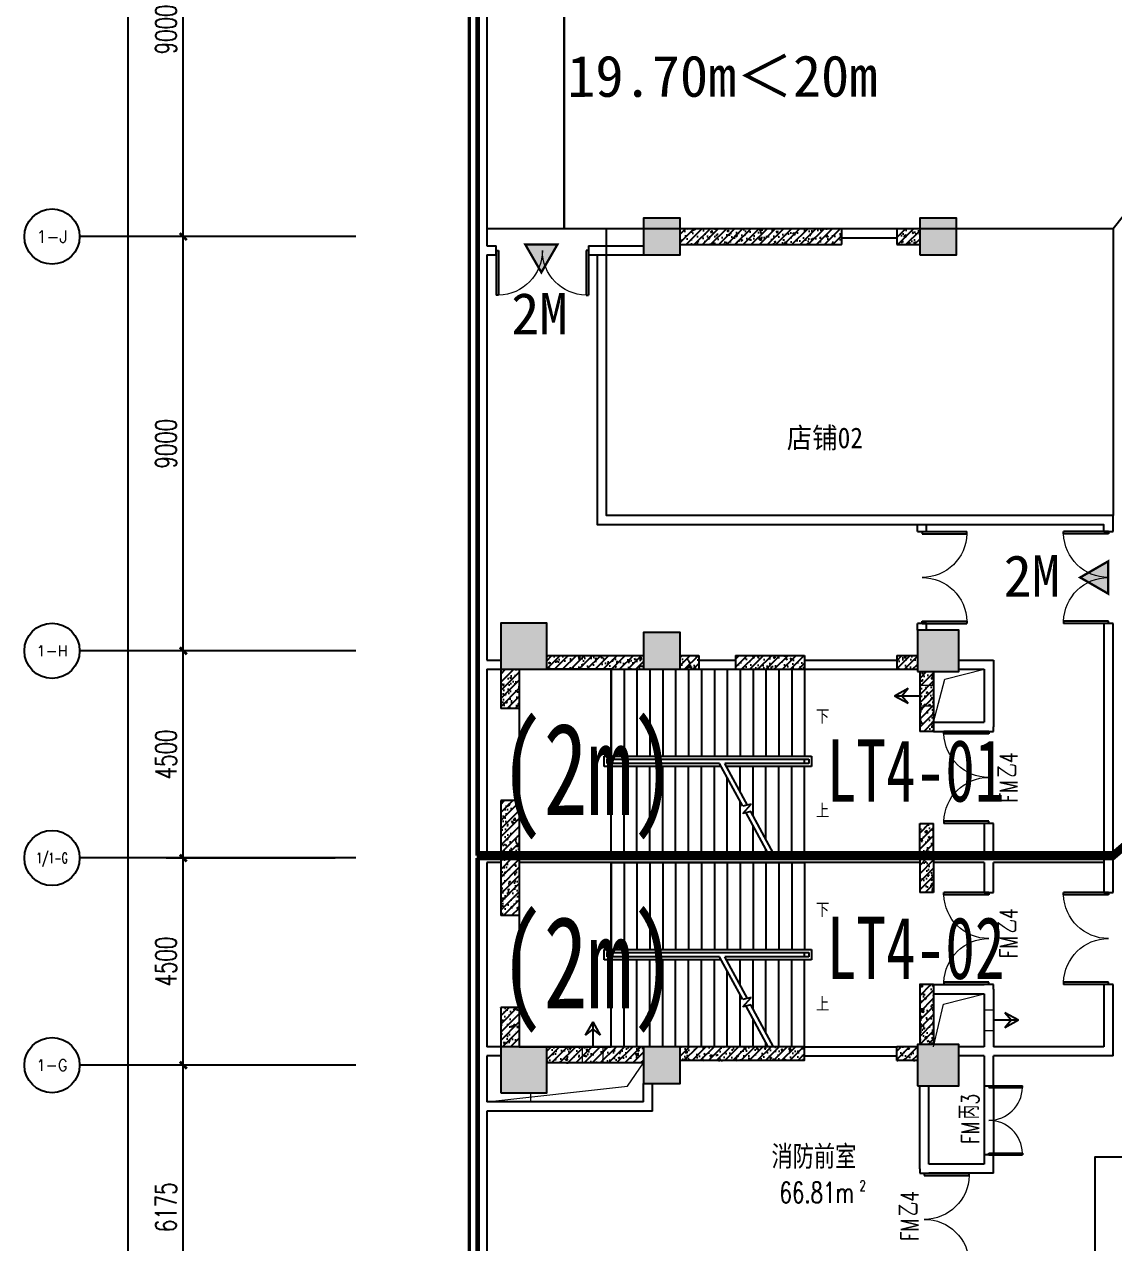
# Model space of a CAD drawing. Header units: millimetres. Extents: x 2508758 to 2608101, y 258149 to 386457.
# Drawn here: x 2508758 to 2532434, y 326983 to 353470 of the extents above; entities that cross this region are included whole.
import ezdxf
from ezdxf.enums import TextEntityAlignment as Align

# ---------------------------------------------------------------- set-up
doc = ezdxf.new("R2010")
doc.units = ezdxf.units.MM
doc.header["$MEASUREMENT"] = 0
doc.linetypes.add('_DASH', pattern=[0.6, 0.4, -0.2])
doc.linetypes.add('DASH', pattern=[0.35, 0.25, -0.1])
doc.layers.get('0').update_dxf_attribs({"linetype": 'CONTINUOUS'})
doc.layers.get('Defpoints').update_dxf_attribs({"linetype": 'CONTINUOUS'})
for name, color, linetype in [('0-商铺线', 2, 'CONTINUOUS'), ('AXIS', 3, 'CONTINUOUS'), ('COLUMN', 255, 'CONTINUOUS'), ('DIM_SYMB', 3, 'CONTINUOUS'), ('PUB_HATCH', 251, 'CONTINUOUS'), ('RAIL', 163, 'CONTINUOUS'), ('SPACE', 7, 'CONTINUOUS'), ('STAIR', 2, 'CONTINUOUS'), ('WALL', 255, 'CONTINUOUS'), ('WINDOW', 4, 'CONTINUOUS'), ('WZ', 7, 'CONTINUOUS'), ('排烟', 6, 'CONTINUOUS'), ('文字', 7, 'CONTINUOUS'), ('疏散指示', 1, 'CONTINUOUS'), ('索引', 1, 'CONTINUOUS'), ('门窗', 40, 'CONTINUOUS')]:
    doc.layers.add(name, color=color, linetype=linetype)
doc.layers.add('fire', color=1, linetype='CONTINUOUS', lineweight=5)
doc.layers.add('P-SANR-FIXT', color=6, linetype='CONTINUOUS', lineweight=15)
doc.styles.add('-宋体', font='', dxfattribs={"width": 0.8})
doc.styles.add('_TCH_AXIS', font='COMPLEX', dxfattribs={"bigfont": 'GBCBIG'})
doc.styles.add('_TCH_DIM', font='', dxfattribs={"width": 0.8})
doc.styles.add('_TCH_SPACE', font='SIMPLEX', dxfattribs={"height": 5, "bigfont": 'GBCBIG'})
doc.styles.add('DIM_FONT', font='SIMPLEX', dxfattribs={"width": 0.7, "bigfont": 'GBCBIG'})
doc.styles.add('TK-TITLE', font='simhei.ttf', dxfattribs={"height": 350})
doc.styles.add('黑体', font='simhei.ttf', dxfattribs={"width": 0.7})
doc.styles.get('-宋体').set_extended_font_data('SimSun')
doc.styles.get('_TCH_DIM').set_extended_font_data('SimSun')
doc.dimstyles.new('_TCH_ARCH&&150', dxfattribs={"dimscale": 1.5, "dimtxt": 300, "dimasz": 100, "dimexe": 250, "dimexo": 300, "dimgap": 100, "dimtad": 1, "dimdec": 0, "dimzin": 0, "dimdsep": 46, "dimtxsty": 'DIM_FONT', "dimblk": 'ARCHTICK', "dimcen": 0.09, "dimclrt": 7, "dimazin": 2, "dimtfac": 1, "dimtdec": 0, "dimtix": 1, "dimtmove": 2, "dimatfit": 3, "dimfxl": 1, "dimtolj": 1, "dimtzin": 0, "dimarcsym": 0})
pattern_1 = [(45, (1355319.74, -337230.97), (-88.388348, 88.388348), []), (50, (1355319.74, -337230.97), (358.63009, -31.37607), [37.5, -412.5]), (355, (1355319.74, -337230.97), (-69.37567, 376.09607), [30, -330]), (100.4514, (1355349.62, -337233.58), (289.25469, 344.71977), [31.870095, -350.57106]), (46.1842, (1355319.74, -337130.97), (533.62052, -82.7595), [56.25, -618.75]), (96.6356, (1355364.2, -337137.86), (467.33135, 487.05894), [47.80514, -525.8565]), (351.1842, (1355319.74, -337130.97), (467.33097, 487.0593), [45, -495]), (21, (1355369.74, -337155.97), (298.453526, -201.309445), [37.5, -412.5]), (326, (1355369.74, -337155.97), (121.65767, 362.57502), [30, -330]), (71.4514, (1355394.6, -337172.74), (420.11131, 161.26525), [31.870095, -350.57106]), (37.5, (1355319.74, -337230.97), (6.079928, 166.446927), [0, -326, 0, -335, 0, -331.25]), (7.5, (1355319.74, -337230.97), (131.534769, 197.205856), [0, -191, 0, -318.5, 0, -126.25]), (327.5, (1355208.24, -337230.97), (266.911218, -11.277436), [0, -125, 0, -390, 0, -517.5]), (317.5, (1355158.24, -337230.97), (291.593085, 50.05249), [0, -162.5, 0, -259, 0, -367.5])]

# ---------------------------------------------------------------- blocks, each defined once
blk = doc.blocks.new('_ArchTick')
at = {"color": 0, "linetype": 'ByBlock', "const_width": 0.4}
blk.add_lwpolyline([(-0.5, -0.5), (0.5, 0.5)], dxfattribs=at)
blk = doc.blocks.new('*D38')
at = {"layer": 'AXIS', "color": 0, "lineweight": -2, "transparency": 16777216}
for p, q in [((2515508, 330860), (2511833, 330860)), ((2512208, 324685), (2512208, 330860)), ((2515508, 324685), (2511833, 324685))]:
    blk.add_line(p, q, dxfattribs=at)
at = {"layer": 'Defpoints', "color": 0, "transparency": 16777216}
for p in [(2512208, 330860), (2515958, 330860), (2515958, 324685)]:
    blk.add_point(p, dxfattribs=at)
at = {"layer": 'AXIS', "color": 0, "lineweight": -2, "transparency": 16777216, "xscale": 150, "yscale": 150, "zscale": 150}
for p, rotation in [((2512208, 330860), 90), ((2512208, 324685), 270)]:
    blk.add_blockref('_ArchTick', p, dxfattribs=dict(at, rotation=rotation))
at = {"layer": 'AXIS', "color": 7, "transparency": 16777216, "insert": (2511833, 327773), "char_height": 450, "attachment_point": 5, "rotation": 90, "style": 'DIM_FONT'}
blk.add_mtext('\\A1;6175', dxfattribs=at)
blk = doc.blocks.new('*D39')
at = {"layer": 'AXIS', "color": 0, "lineweight": -2, "transparency": 16777216}
for p, q in [((2515508, 335360), (2511833, 335360)), ((2512208, 330860), (2512208, 335360)), ((2515508, 330860), (2511833, 330860))]:
    blk.add_line(p, q, dxfattribs=at)
at = {"layer": 'Defpoints', "color": 0, "transparency": 16777216}
for p in [(2512208, 335360), (2515958, 335360), (2515958, 330860)]:
    blk.add_point(p, dxfattribs=at)
at = {"layer": 'AXIS', "color": 0, "lineweight": -2, "transparency": 16777216, "xscale": 150, "yscale": 150, "zscale": 150}
for p, rotation in [((2512208, 335360), 90), ((2512208, 330860), 270)]:
    blk.add_blockref('_ArchTick', p, dxfattribs=dict(at, rotation=rotation))
at = {"layer": 'AXIS', "color": 7, "transparency": 16777216, "insert": (2511833, 333110), "char_height": 450, "attachment_point": 5, "rotation": 90, "style": 'DIM_FONT'}
blk.add_mtext('\\A1;4500', dxfattribs=at)
blk = doc.blocks.new('*D40')
at = {"layer": 'AXIS', "color": 0, "lineweight": -2, "transparency": 16777216}
for p, q in [((2515508, 339860), (2511833, 339860)), ((2512208, 335360), (2512208, 339860)), ((2515508, 335360), (2511833, 335360))]:
    blk.add_line(p, q, dxfattribs=at)
at = {"layer": 'Defpoints', "color": 0, "transparency": 16777216}
for p in [(2512208, 339860), (2515958, 339860), (2515958, 335360)]:
    blk.add_point(p, dxfattribs=at)
at = {"layer": 'AXIS', "color": 0, "lineweight": -2, "transparency": 16777216, "xscale": 150, "yscale": 150, "zscale": 150}
for p, rotation in [((2512208, 339860), 90), ((2512208, 335360), 270)]:
    blk.add_blockref('_ArchTick', p, dxfattribs=dict(at, rotation=rotation))
at = {"layer": 'AXIS', "color": 7, "transparency": 16777216, "insert": (2511833, 337610), "char_height": 450, "attachment_point": 5, "rotation": 90, "style": 'DIM_FONT'}
blk.add_mtext('\\A1;4500', dxfattribs=at)
blk = doc.blocks.new('*D41')
at = {"layer": 'AXIS', "color": 0, "lineweight": -2, "transparency": 16777216}
for p, q in [((2515508, 348860), (2511833, 348860)), ((2512208, 339860), (2512208, 348860)), ((2515508, 339860), (2511833, 339860))]:
    blk.add_line(p, q, dxfattribs=at)
at = {"layer": 'Defpoints', "color": 0, "transparency": 16777216}
for p in [(2512208, 348860), (2515958, 348860), (2515958, 339860)]:
    blk.add_point(p, dxfattribs=at)
at = {"layer": 'AXIS', "color": 0, "lineweight": -2, "transparency": 16777216, "xscale": 150, "yscale": 150, "zscale": 150}
for p, rotation in [((2512208, 348860), 90), ((2512208, 339860), 270)]:
    blk.add_blockref('_ArchTick', p, dxfattribs=dict(at, rotation=rotation))
at = {"layer": 'AXIS', "color": 7, "transparency": 16777216, "insert": (2511833, 344360), "char_height": 450, "attachment_point": 5, "rotation": 90, "style": 'DIM_FONT'}
blk.add_mtext('\\A1;9000', dxfattribs=at)
blk = doc.blocks.new('*D42')
at = {"layer": 'AXIS', "color": 0, "lineweight": -2, "transparency": 16777216}
for p, q in [((2515508, 357860), (2511833, 357860)), ((2512208, 348860), (2512208, 357860)), ((2515508, 348860), (2511833, 348860))]:
    blk.add_line(p, q, dxfattribs=at)
at = {"layer": 'Defpoints', "color": 0, "transparency": 16777216}
for p in [(2512208, 357860), (2515958, 357860), (2515958, 348860)]:
    blk.add_point(p, dxfattribs=at)
at = {"layer": 'AXIS', "color": 0, "lineweight": -2, "transparency": 16777216, "xscale": 150, "yscale": 150, "zscale": 150}
for p, rotation in [((2512208, 357860), 90), ((2512208, 348860), 270)]:
    blk.add_blockref('_ArchTick', p, dxfattribs=dict(at, rotation=rotation))
at = {"layer": 'AXIS', "color": 7, "transparency": 16777216, "insert": (2511833, 353360), "char_height": 450, "attachment_point": 5, "rotation": 90, "style": 'DIM_FONT'}
blk.add_mtext('\\A1;9000', dxfattribs=at)
blk = doc.blocks.new('*D47')
at = {"layer": 'AXIS', "color": 0, "lineweight": -2, "transparency": 16777216}
for p, q in [((2515508, 370860), (2510633, 370860)), ((2511008, 273660), (2511008, 370860)), ((2515508, 273660), (2510633, 273660))]:
    blk.add_line(p, q, dxfattribs=at)
at = {"layer": 'Defpoints', "color": 0, "transparency": 16777216}
for p in [(2511008, 370860), (2515958, 370860), (2515958, 273660)]:
    blk.add_point(p, dxfattribs=at)
at = {"layer": 'AXIS', "color": 0, "lineweight": -2, "transparency": 16777216, "xscale": 150, "yscale": 150, "zscale": 150}
for p, rotation in [((2511008, 370860), 90), ((2511008, 273660), 270)]:
    blk.add_blockref('_ArchTick', p, dxfattribs=dict(at, rotation=rotation))
at = {"layer": 'AXIS', "color": 7, "transparency": 16777216, "insert": (2510633, 322260), "char_height": 450, "attachment_point": 5, "rotation": 90, "style": 'DIM_FONT'}
blk.add_mtext('\\A1;97200', dxfattribs=at)
blk = doc.blocks.new('_FZH')
blk.add_lwpolyline([(-0.5, -0.5), (0.5, -0.5), (0.5, 0.5), (-0.5, 0.5)], close=True)
at = {"layer": 'PUB_HATCH'}
blk.add_solid([(-0.5, -0.5), (0.5, -0.5), (-0.5, 0.5), (0.5, 0.5)], dxfattribs=at)
blk = doc.blocks.new('$DorLib2D$00000002')
for p, q in [((-0.5, 0), (-0.5, 0.4875)), ((-0.475, 0.4875), (-0.5, 0.4875)), ((-0.475, 0), (-0.475, 0.4875)), ((0.475, 0), (0.475, 0.4875)), ((0.475, 0.4875), (0.5, 0.4875)), ((0.5, 0), (0.5, 0.4875)), ((-0.5, 0), (-0.475, 0)), ((0.5, 0), (0.475, 0))]:
    blk.add_line(p, q)
at = {"lineweight": 13}
for centre, start, end in [((-0.4875, 0), 0, 88.53072), ((0.4875, 0), 91.46928, 180)]:
    blk.add_arc(centre, 0.4875, start, end, dxfattribs=at)

msp = doc.modelspace()

# ---------------------------------------------------------------- hatches: boundary and pattern name
at = {"layer": 'fire'}
h = msp.add_hatch(color=1, dxfattribs=at)
h.dxf.hatch_style = 1
h.paths.add_polyline_path([(2519984.8, 348083), (2519635.1, 348688.6), (2520334.4, 348688.6)])
h = msp.add_hatch(color=1, dxfattribs=at)
h.dxf.hatch_style = 1
h.paths.add_polyline_path([(2531685.7, 341454.4), (2532291.3, 341804.1), (2532291.3, 341104.8)])
at = {"layer": 'PUB_HATCH'}
h = msp.add_hatch(dxfattribs=at)
h.set_pattern_fill('钢筋混凝土', color=256, scale=50, style=0)
h.set_pattern_definition(pattern_1)
h.paths.add_polyline_path([(2523001.5, 349035.5), (2523001.5, 348685.5), (2526501.5, 348685.5), (2526501.5, 349035.5)])
h = msp.add_hatch(dxfattribs=at)
h.set_pattern_fill('钢筋混凝土', color=256, scale=50, style=0)
h.set_pattern_definition(pattern_1)
h.paths.add_polyline_path([(2528201.5, 348685.5), (2528201.5, 349035.5), (2527701.5, 349035.5), (2527701.5, 348685.5)])
h = msp.add_hatch(dxfattribs=at)
h.set_pattern_fill('钢筋混凝土', color=256, scale=50, style=0)
h.set_pattern_definition(pattern_1)
h.paths.add_polyline_path([(2522201.5, 339460.5), (2522201.5, 339760.5), (2520101.5, 339760.5), (2520101.5, 339460.5)])
h = msp.add_hatch(dxfattribs=at)
h.set_pattern_fill('钢筋混凝土', color=256, scale=50, style=0)
h.set_pattern_definition(pattern_1)
h.paths.add_polyline_path([(2523001.5, 339760.5), (2523001.5, 339460.5), (2523401.5, 339460.5), (2523401.5, 339760.5)])
h = msp.add_hatch(dxfattribs=at)
h.set_pattern_fill('钢筋混凝土', color=256, scale=50, style=0)
h.set_pattern_definition(pattern_1)
h.paths.add_polyline_path([(2524201.5, 339460.5), (2525701.5, 339460.5), (2525701.5, 339760.5), (2524201.5, 339760.5)])
h = msp.add_hatch(dxfattribs=at)
h.set_pattern_fill('钢筋混凝土', color=256, scale=50, style=0)
h.set_pattern_definition(pattern_1)
h.paths.add_polyline_path([(2528151.5, 339460.5), (2528151.5, 339760.5), (2527701.5, 339760.5), (2527701.5, 339460.5)])
h = msp.add_hatch(dxfattribs=at)
h.set_pattern_fill('钢筋混凝土', color=256, scale=50, style=0)
h.set_pattern_definition(pattern_1)
h.paths.add_polyline_path([(2519501.5, 339460.5), (2519101.5, 339460.5), (2519101.5, 338610.5), (2519501.5, 338610.5)])
h = msp.add_hatch(dxfattribs=at)
h.set_pattern_fill('钢筋混凝土', color=256, scale=50, style=0)
h.set_pattern_definition(pattern_1)
h.paths.add_polyline_path([(2528501.5, 339410.5), (2528201.5, 339410.5), (2528201.5, 338110.5), (2528501.5, 338110.5)])
h = msp.add_hatch(dxfattribs=at)
h.set_pattern_fill('钢筋混凝土', color=256, scale=50, style=0)
h.set_pattern_definition(pattern_1)
h.paths.add_polyline_path([(2519101.5, 336610.5), (2519101.5, 335360.5), (2519501.5, 335360.5), (2519501.5, 336610.5)])
h = msp.add_hatch(dxfattribs=at)
h.set_pattern_fill('钢筋混凝土', color=256, scale=50, style=0)
h.set_pattern_definition(pattern_1)
h.paths.add_polyline_path([(2528201.5, 335360.5), (2528501.5, 335360.5), (2528501.5, 336110.5), (2528201.5, 336110.5)])
h = msp.add_hatch(dxfattribs=at)
h.set_pattern_fill('钢筋混凝土', color=256, scale=50, style=0)
h.set_pattern_definition(pattern_1)
h.paths.add_polyline_path([(2519501.5, 335360.5), (2519101.5, 335360.5), (2519101.5, 334110.5), (2519501.5, 334110.5)])
h = msp.add_hatch(dxfattribs=at)
h.set_pattern_fill('钢筋混凝土', color=256, scale=50, style=0)
h.set_pattern_definition(pattern_1)
h.paths.add_polyline_path([(2528501.5, 335360.5), (2528201.5, 335360.5), (2528201.5, 334610.5), (2528501.5, 334610.5)])
h = msp.add_hatch(dxfattribs=at)
h.set_pattern_fill('钢筋混凝土', color=256, scale=50, style=0)
h.set_pattern_definition(pattern_1)
h.paths.add_polyline_path([(2528201.5, 331310.5), (2528501.5, 331310.5), (2528501.5, 332610.5), (2528201.5, 332610.5)])
h = msp.add_hatch(dxfattribs=at)
h.set_pattern_fill('钢筋混凝土', color=256, scale=50, style=0)
h.set_pattern_definition(pattern_1)
h.paths.add_polyline_path([(2519101.5, 331260.5), (2519501.5, 331260.5), (2519501.5, 332110.5), (2519101.5, 332110.5)])
h = msp.add_hatch(dxfattribs=at)
h.set_pattern_fill('钢筋混凝土', color=256, scale=50, style=0)
h.set_pattern_definition(pattern_1)
h.paths.add_polyline_path([(2520101.5, 331260.5), (2520101.5, 330910.5), (2522201.5, 330910.5), (2522201.5, 331260.5)])
h = msp.add_hatch(dxfattribs=at)
h.set_pattern_fill('钢筋混凝土', color=256, scale=50, style=0)
h.set_pattern_definition(pattern_1)
h.paths.add_polyline_path([(2523001.5, 331260.5), (2523001.5, 330960.5), (2525701.5, 330960.5), (2525701.5, 331260.5)])
h = msp.add_hatch(dxfattribs=at)
h.set_pattern_fill('钢筋混凝土', color=256, scale=50, style=0)
h.set_pattern_definition(pattern_1)
h.paths.add_polyline_path([(2528151.5, 330960.5), (2528151.5, 331260.5), (2527701.5, 331260.5), (2527701.5, 330960.5)])

# ---------------------------------------------------------------- linework, layer by layer
at = {"layer": '0-商铺线'}
for points in [[(2573601.5, 369560.5), (2547701.5, 369660.5), (2547701.5, 370660.5), (2545501.5, 370660.5), (2545501.5, 367260.5), (2537801.5, 367260.5), (2537801.5, 370660.5), (2518801.5, 370660.5), (2518801.5, 349035.5), (2532401.5, 349035.5), (2532401.5, 349035.5), (2536249.9, 353871.8, -0.2285227), (2536641.2, 354060.5), (2564612.5, 354060.5)], [(2542601.5, 326720.6, 0.2004326), (2542304.5, 327431.8), (2538520.6, 331171.7, 0.197393), (2537817.6, 331460.5), (2534601.5, 331460.5), (2534601.5, 328860.5), (2532001.5, 328860.5), (2532001.5, 320061), (2525701.5, 320061), (2525701.5, 317360.5), (2532801.5, 317360.5), (2532801.5, 302560.5), (2542601.5, 302560.5), (2542601.5, 326720.6)]]:
    msp.add_lwpolyline(points, format="xyb", dxfattribs=at)
msp.add_lwpolyline([(2521401.5, 349035.5), (2532401.5, 349035.5), (2532401.5, 342798.5), (2521401.5, 342798.5)], close=True, dxfattribs=at)
at = {"layer": 'AXIS'}
for p, q in [((2515957.5, 348860.5), (2509957.5, 348860.5)), ((2515957.5, 339860.5), (2509957.5, 339860.5)), ((2515957.5, 335360.5), (2509957.5, 335360.5)), ((2515957.5, 330860.5), (2509957.5, 330860.5))]:
    msp.add_line(p, q, dxfattribs=at)
for centre in [(2509357.5, 348860.5), (2509357.5, 339860.5), (2509357.5, 335360.5), (2509357.5, 330860.5)]:
    msp.add_circle(centre, 600, dxfattribs=at)
at = {"layer": 'DIM_SYMB'}
for points in [[(2525841.5, 338485.5, 0, 0, 0), (2520501.5, 338485.5, 0, 0, 0), (2520501.5, 336435.5, 0, 0, 0), (2524001.5, 336435.5, 80, 0, 0), (2524301.5, 336435.5, 0, 0, 0)], [(2525841.5, 336435.5, 0, 0, 0), (2524881.5, 336435.5, 80, 0, 0), (2524581.5, 336435.5, 0, 0, 0)], [(2525841.5, 334285.5, 0, 0, 0), (2520501.5, 334285.5, 0, 0, 0), (2520501.5, 332235.5, 0, 0, 0), (2524001.5, 332235.5, 80, 0, 0), (2524301.5, 332235.5, 0, 0, 0)], [(2525841.5, 332235.5, 0, 0, 0), (2524881.5, 332235.5, 80, 0, 0), (2524581.5, 332235.5, 0, 0, 0)]]:
    msp.add_lwpolyline(points, format="xyseb", dxfattribs=at)
at = {"layer": 'fire', "color": 1, "linetype": '_DASH', "ltscale": 1000, "const_width": 50}
msp.add_lwpolyline([(2520480.6, 368812.7), (2520480.6, 349035.5)], dxfattribs=at)
at = {"layer": 'fire', "color": 1, "const_width": 50}
for points in [[(2519984.8, 348083), (2519635.1, 348688.6), (2520334.4, 348688.6)], [(2531685.7, 341454.4), (2532291.3, 341804.1), (2532291.3, 341104.8)]]:
    msp.add_lwpolyline(points, close=True, dxfattribs=at)
at = {"layer": 'P-SANR-FIXT'}
for p, q in [((2528748.1, 339246.6), (2529601.5, 339460.5)), ((2528501.5, 338310.5), (2528748.1, 339246.6)), ((2528501.5, 331260.5), (2528716.1, 332187)), ((2528716.1, 332187), (2529601.5, 332410.5)), ((2521853.6, 330404.4), (2522201.5, 330910.5)), ((2518801.5, 330060.5), (2521853.6, 330404.4)), ((2519751.5, 330260.5), (2519751.5, 330060.5))]:
    msp.add_line(p, q, dxfattribs=at)
at = {"layer": 'RAIL'}
for points in [[(2538201.5, 367460.5), (2538201.5, 371060.5), (2518401.5, 371060.5), (2518401.5, 320060.5), (2520301.5, 320060.5), (2520301.5, 321310.5)], [(2538171.5, 367460.5), (2538171.5, 371030.5), (2518431.5, 371030.5), (2518431.5, 320090.5), (2520271.5, 320090.5), (2520271.5, 321310.5)]]:
    msp.add_lwpolyline(points, dxfattribs=at)
at = {"layer": 'STAIR'}
for p, q in [((2519501.5, 339460.5), (2519501.5, 335460.5)), ((2521501.5, 339460.5), (2520101.5, 339460.5)), ((2521501.5, 339460.5), (2525701.5, 339460.5)), ((2521501.5, 339460.5), (2521501.5, 337570.5)), ((2521501.5, 337570.5), (2521501.5, 339460.5)), ((2521781.5, 339460.5), (2521781.5, 337570.5)), ((2522061.5, 339460.5), (2522061.5, 337570.5)), ((2522341.5, 339460.5), (2522341.5, 337570.5)), ((2522621.5, 339460.5), (2522621.5, 337570.5)), ((2522901.5, 339460.5), (2522901.5, 337570.5)), ((2523181.5, 339460.5), (2523181.5, 337570.5)), ((2523461.5, 339460.5), (2523461.5, 337570.5)), ((2523741.5, 339460.5), (2523741.5, 337570.5)), ((2524021.5, 339460.5), (2524021.5, 337570.5)), ((2524301.5, 339460.5), (2524301.5, 337570.5)), ((2524581.5, 339460.5), (2524581.5, 337570.5)), ((2524861.5, 339460.5), (2524861.5, 337570.5)), ((2525141.5, 339460.5), (2525141.5, 337570.5)), ((2525421.5, 339460.5), (2525421.5, 337570.5)), ((2525701.5, 339460.5), (2525701.5, 337570.5)), ((2521351.5, 337350.5), (2521351.5, 337570.5)), ((2521351.5, 337570.5), (2525851.5, 337570.5)), ((2521411.5, 337410.5), (2521411.5, 337510.5)), ((2521411.5, 337510.5), (2525791.5, 337510.5)), ((2521501.5, 337510.5), (2525701.5, 337510.5)), ((2521501.5, 337410.5), (2521501.5, 337510.5)), ((2525701.5, 337410.5), (2525701.5, 337510.5)), ((2525791.5, 337510.5), (2525791.5, 337410.5)), ((2525851.5, 337570.5), (2525851.5, 337350.5)), ((2523889.4, 337350.5), (2521351.5, 337350.5)), ((2523856.9, 337410.5), (2521411.5, 337410.5)), ((2523856.9, 337410.5), (2521501.5, 337410.5)), ((2521501.5, 335460.5), (2521501.5, 337350.5)), ((2521501.5, 335460.5), (2521501.5, 337350.5)), ((2521781.5, 335460.5), (2521781.5, 337350.5)), ((2522061.5, 335460.5), (2522061.5, 337350.5)), ((2522341.5, 335460.5), (2522341.5, 337350.5)), ((2522621.5, 335460.5), (2522621.5, 337350.5)), ((2522901.5, 335460.5), (2522901.5, 337350.5)), ((2523181.5, 335460.5), (2523181.5, 337350.5)), ((2523461.5, 335460.5), (2523461.5, 337350.5)), ((2523741.5, 335460.5), (2523741.5, 337350.5)), ((2524357.9, 336484.9), (2523856.9, 337410.5)), ((2525701.5, 337410.5), (2523970.6, 337410.5)), ((2524458.6, 336509), (2523970.6, 337410.5)), ((2525791.5, 337410.5), (2523970.6, 337410.5)), ((2525851.5, 337350.5), (2524003.1, 337350.5)), ((2524021.5, 337316.5), (2524021.5, 337350.5)), ((2524301.5, 336799.2), (2524301.5, 337350.5)), ((2524581.5, 336281.9), (2524581.5, 337350.5)), ((2524861.5, 335764.6), (2524861.5, 337350.5)), ((2525141.5, 335460.5), (2525141.5, 337350.5)), ((2525421.5, 335460.5), (2525421.5, 337350.5)), ((2525701.5, 335460.5), (2525701.5, 337350.5)), ((2524021.5, 335460.5), (2524021.5, 337106.4)), ((2524301.5, 335460.5), (2524301.5, 336589.1)), ((2524539.5, 336528.3), (2524357.9, 336484.9)), ((2524361, 336327.1), (2524539.5, 336528.3)), ((2524534.6, 336368.5), (2524361, 336327.1)), ((2524912.4, 335460.5), (2524433.9, 336344.5)), ((2525026.1, 335460.5), (2524534.6, 336368.5)), ((2524581.5, 335460.5), (2524581.5, 336071.8)), ((2519501.5, 335460.5), (2521501.5, 335460.5)), ((2524912.4, 335460.5), (2521501.5, 335460.5)), ((2524861.5, 335460.5), (2524861.5, 335554.5)), ((2525701.5, 335460.5), (2525026.1, 335460.5)), ((2521501.5, 335260.5), (2519501.5, 335260.5)), ((2519501.5, 335260.5), (2519501.5, 331260.5)), ((2521501.5, 335260.5), (2525701.5, 335260.5)), ((2521501.5, 335260.5), (2521501.5, 333370.5)), ((2521501.5, 333370.5), (2521501.5, 335260.5)), ((2521781.5, 335260.5), (2521781.5, 333370.5)), ((2522061.5, 335260.5), (2522061.5, 333370.5)), ((2522341.5, 335260.5), (2522341.5, 333370.5)), ((2522621.5, 335260.5), (2522621.5, 333370.5)), ((2522901.5, 335260.5), (2522901.5, 333370.5)), ((2523181.5, 335260.5), (2523181.5, 333370.5)), ((2523461.5, 335260.5), (2523461.5, 333370.5)), ((2523741.5, 335260.5), (2523741.5, 333370.5)), ((2524021.5, 335260.5), (2524021.5, 333370.5)), ((2524301.5, 335260.5), (2524301.5, 333370.5)), ((2524581.5, 335260.5), (2524581.5, 333370.5)), ((2524861.5, 335260.5), (2524861.5, 333370.5)), ((2525141.5, 335260.5), (2525141.5, 333370.5)), ((2525421.5, 335260.5), (2525421.5, 333370.5)), ((2525701.5, 335260.5), (2525701.5, 333370.5)), ((2521351.5, 333150.5), (2521351.5, 333370.5)), ((2521351.5, 333370.5), (2525851.5, 333370.5)), ((2521411.5, 333210.5), (2521411.5, 333310.5)), ((2521411.5, 333310.5), (2525791.5, 333310.5)), ((2523856.9, 333210.5), (2521411.5, 333210.5)), ((2521501.5, 333310.5), (2525701.5, 333310.5)), ((2521501.5, 333210.5), (2521501.5, 333310.5)), ((2523856.9, 333210.5), (2521501.5, 333210.5)), ((2524357.9, 332284.9), (2523856.9, 333210.5)), ((2525701.5, 333210.5), (2523970.6, 333210.5)), ((2524458.6, 332309), (2523970.6, 333210.5)), ((2525791.5, 333210.5), (2523970.6, 333210.5)), ((2525701.5, 333210.5), (2525701.5, 333310.5)), ((2525791.5, 333310.5), (2525791.5, 333210.5)), ((2525851.5, 333370.5), (2525851.5, 333150.5)), ((2523889.4, 333150.5), (2521351.5, 333150.5)), ((2521501.5, 331260.5), (2521501.5, 333150.5)), ((2521501.5, 331260.5), (2521501.5, 333150.5)), ((2521781.5, 331260.5), (2521781.5, 333150.5)), ((2522061.5, 331260.5), (2522061.5, 333150.5)), ((2522341.5, 331260.5), (2522341.5, 333150.5)), ((2522621.5, 331260.5), (2522621.5, 333150.5)), ((2522901.5, 331260.5), (2522901.5, 333150.5)), ((2523181.5, 331260.5), (2523181.5, 333150.5)), ((2523461.5, 331260.5), (2523461.5, 333150.5)), ((2523741.5, 331260.5), (2523741.5, 333150.5)), ((2525851.5, 333150.5), (2524003.1, 333150.5)), ((2524021.5, 333116.5), (2524021.5, 333150.5)), ((2524301.5, 332599.2), (2524301.5, 333150.5)), ((2524581.5, 332081.9), (2524581.5, 333150.5)), ((2524861.5, 331564.6), (2524861.5, 333150.5)), ((2525141.5, 331260.5), (2525141.5, 333150.5)), ((2525421.5, 331260.5), (2525421.5, 333150.5)), ((2525701.5, 331260.5), (2525701.5, 333150.5)), ((2524021.5, 331260.5), (2524021.5, 332906.4)), ((2524301.5, 331260.5), (2524301.5, 332389.1)), ((2524539.5, 332328.3), (2524357.9, 332284.9)), ((2524361, 332127.1), (2524539.5, 332328.3)), ((2524534.6, 332168.5), (2524361, 332127.1)), ((2525026.1, 331260.5), (2524534.6, 332168.5)), ((2524912.4, 331260.5), (2524433.9, 332144.5)), ((2524581.5, 331260.5), (2524581.5, 331871.8)), ((2524861.5, 331260.5), (2524861.5, 331354.5)), ((2519501.5, 331260.5), (2521501.5, 331260.5)), ((2524912.4, 331260.5), (2521501.5, 331260.5)), ((2525701.5, 331260.5), (2525026.1, 331260.5))]:
    msp.add_line(p, q, dxfattribs=at)
at = {"layer": 'WALL'}
for p, q in [((2518601.5, 370860.5), (2518601.5, 348860.5)), ((2518801.5, 370660.5), (2518801.5, 348660.5)), ((2518601.5, 348860.5), (2518601.5, 339560.5)), ((2523001.5, 349035.5), (2526501.5, 349035.5)), ((2526501.5, 349035.5), (2526501.5, 348685.5)), ((2526501.5, 349035.5), (2527701.5, 349035.5)), ((2526501.5, 349035.5), (2526501.5, 348835.5)), ((2526501.5, 348835.5), (2527701.5, 348835.5)), ((2527701.5, 349035.5), (2528201.5, 349035.5)), ((2527701.5, 349035.5), (2527701.5, 348685.5)), ((2527701.5, 349035.5), (2527701.5, 348835.5)), ((2518801.5, 348660.5), (2519006.8, 348660.5)), ((2519006.8, 348460.5), (2519006.8, 348660.5)), ((2521006.8, 348660.5), (2522201.5, 348660.5)), ((2521006.8, 348660.5), (2521006.8, 348460.5)), ((2523001.5, 348685.5), (2526501.5, 348685.5)), ((2527701.5, 348685.5), (2528201.5, 348685.5)), ((2518801.5, 348460.5), (2518801.5, 339660.5)), ((2518801.5, 348460.5), (2519006.8, 348460.5)), ((2521006.8, 348460.5), (2522201.5, 348460.5)), ((2528151.5, 342454.5), (2528151.5, 342598.5)), ((2528351.5, 342454.5), (2528351.5, 342598.5)), ((2528151.5, 342454.5), (2528351.5, 342454.5)), ((2532201.5, 342454.5), (2532401.5, 342454.5)), ((2528351.5, 340454.5), (2528151.5, 340454.5)), ((2528151.5, 340310.5), (2528151.5, 340454.5)), ((2528351.5, 340310.5), (2528351.5, 340454.5)), ((2532401.5, 340454.5), (2532201.5, 340454.5)), ((2532201.5, 340454.5), (2532201.5, 334610.5)), ((2532401.5, 334610.5), (2532401.5, 340454.5)), ((2518801.5, 339660.5), (2519101.5, 339660.5)), ((2520101.5, 339760.5), (2522201.5, 339760.5)), ((2523001.5, 339760.5), (2523401.5, 339760.5)), ((2523401.5, 339760.5), (2523401.5, 339460.5)), ((2523401.5, 339660.5), (2524201.5, 339660.5)), ((2524201.5, 339760.5), (2525701.5, 339760.5)), ((2524201.5, 339760.5), (2524201.5, 339460.5)), ((2525701.5, 339760.5), (2525701.5, 339460.5)), ((2525701.5, 339660.5), (2527701.5, 339660.5)), ((2527701.5, 339760.5), (2528151.5, 339760.5)), ((2527701.5, 339760.5), (2527701.5, 339460.5)), ((2529051.5, 339660.5), (2529701.5, 339660.5)), ((2529701.5, 339660.5), (2529801.5, 339660.5)), ((2529801.5, 339660.5), (2529801.5, 338210.5)), ((2518601.5, 339560.5), (2518601.5, 335360.5)), ((2518801.5, 339460.5), (2519101.5, 339460.5)), ((2518801.5, 339460.5), (2518801.5, 335460.5)), ((2519101.5, 339460.5), (2519101.5, 338610.5)), ((2519501.5, 339460.5), (2519501.5, 338610.5)), ((2520101.5, 339460.5), (2522201.5, 339460.5)), ((2523001.5, 339460.5), (2523401.5, 339460.5)), ((2523401.5, 339460.5), (2524201.5, 339460.5)), ((2524201.5, 339460.5), (2525701.5, 339460.5)), ((2525701.5, 339460.5), (2527701.5, 339460.5)), ((2527701.5, 339460.5), (2528151.5, 339460.5)), ((2528201.5, 339410.5), (2528201.5, 338110.5)), ((2528501.5, 339410.5), (2528501.5, 338110.5)), ((2529051.5, 339460.5), (2529601.5, 339460.5)), ((2529601.5, 339460.5), (2529601.5, 338310.5)), ((2519501.5, 338610.5), (2519101.5, 338610.5)), ((2528501.5, 338310.5), (2529601.5, 338310.5)), ((2528501.5, 338110.5), (2528201.5, 338110.5)), ((2528501.5, 338110.5), (2529601.5, 338110.5)), ((2529601.5, 338110.5), (2529801.5, 338110.5)), ((2529801.5, 338110.5), (2529801.5, 338210.5)), ((2519101.5, 336610.5), (2519101.5, 335360.5)), ((2519501.5, 336610.5), (2519101.5, 336610.5)), ((2519501.5, 336610.5), (2519501.5, 335360.5)), ((2528201.5, 335360.5), (2528201.5, 336110.5)), ((2528201.5, 336110.5), (2528501.5, 336110.5)), ((2528501.5, 335360.5), (2528501.5, 336110.5)), ((2529801.5, 336110.5), (2529601.5, 336110.5)), ((2529601.5, 336110.5), (2529601.5, 335460.5)), ((2529801.5, 335460.5), (2529801.5, 336110.5)), ((2518601.5, 335360.5), (2518601.5, 331160.5)), ((2519101.5, 335460.5), (2518801.5, 335460.5)), ((2519101.5, 335360.5), (2519101.5, 334110.5)), ((2528201.5, 335460.5), (2519501.5, 335460.5)), ((2519501.5, 335360.5), (2519501.5, 334110.5)), ((2528201.5, 335360.5), (2528201.5, 334610.5)), ((2529601.5, 335460.5), (2528501.5, 335460.5)), ((2528501.5, 335360.5), (2528501.5, 334610.5)), ((2532201.5, 335460.5), (2529801.5, 335460.5)), ((2518801.5, 335260.5), (2518801.5, 331260.5)), ((2519101.5, 335260.5), (2518801.5, 335260.5)), ((2528201.5, 335260.5), (2519501.5, 335260.5)), ((2529601.5, 335260.5), (2528501.5, 335260.5)), ((2529601.5, 335260.5), (2529601.5, 334610.5)), ((2532201.5, 335260.5), (2529801.5, 335260.5)), ((2529801.5, 334610.5), (2529801.5, 335260.5)), ((2528501.5, 334610.5), (2528201.5, 334610.5)), ((2529601.5, 334610.5), (2529801.5, 334610.5)), ((2532201.5, 334610.5), (2532401.5, 334610.5)), ((2519501.5, 334110.5), (2519101.5, 334110.5)), ((2528201.5, 332610.5), (2528201.5, 331310.5)), ((2528501.5, 332610.5), (2528201.5, 332610.5)), ((2528501.5, 332610.5), (2529601.5, 332610.5)), ((2528501.5, 332610.5), (2528501.5, 331310.5)), ((2529801.5, 332610.5), (2529601.5, 332610.5)), ((2529801.5, 332510.5), (2529801.5, 332610.5)), ((2529801.5, 332510.5), (2529801.5, 331260.5)), ((2532401.5, 332610.5), (2532201.5, 332610.5)), ((2532201.5, 332610.5), (2532201.5, 331260.5)), ((2532401.5, 331060.5), (2532401.5, 332610.5)), ((2528501.5, 332410.5), (2529601.5, 332410.5)), ((2529601.5, 332410.5), (2529601.5, 331260.5)), ((2519101.5, 332110.5), (2519101.5, 331260.5)), ((2519501.5, 332110.5), (2519101.5, 332110.5)), ((2519501.5, 332110.5), (2519501.5, 331260.5)), ((2518601.5, 331160.5), (2518601.5, 329960.5)), ((2519101.5, 331260.5), (2518801.5, 331260.5)), ((2522201.5, 331260.5), (2520101.5, 331260.5)), ((2525701.5, 331260.5), (2523001.5, 331260.5)), ((2525701.5, 330960.5), (2525701.5, 331260.5)), ((2525701.5, 331260.5), (2527701.5, 331260.5)), ((2528151.5, 331260.5), (2527701.5, 331260.5)), ((2527701.5, 330960.5), (2527701.5, 331260.5)), ((2529601.5, 331260.5), (2529051.5, 331260.5)), ((2532201.5, 331260.5), (2529801.5, 331260.5)), ((2519101.5, 331060.5), (2518801.5, 331060.5)), ((2518801.5, 331060.5), (2518801.5, 330060.5)), ((2522201.5, 330910.5), (2520101.5, 330910.5)), ((2525701.5, 330960.5), (2523001.5, 330960.5)), ((2525701.5, 331060.5), (2527701.5, 331060.5)), ((2528151.5, 330960.5), (2527701.5, 330960.5)), ((2529601.5, 331060.5), (2529051.5, 331060.5)), ((2529601.5, 331060.5), (2529601.5, 330410.2)), ((2532401.5, 331060.5), (2529801.5, 331060.5)), ((2529801.5, 330410.2), (2529801.5, 331060.5)), ((2522201.5, 330060.5), (2522201.5, 330460.5)), ((2522401.5, 329860.5), (2522401.5, 330460.5)), ((2528201.5, 328610.5), (2528201.5, 330410.5)), ((2528401.5, 328710.5), (2528401.5, 330410.5)), ((2529601.5, 330410.2), (2529801.5, 330410.2)), ((2522201.5, 330060.5), (2518801.5, 330060.5)), ((2518601.5, 329960.5), (2518601.5, 320260.5)), ((2522401.5, 329860.5), (2518801.5, 329860.5)), ((2518801.5, 329860.5), (2518801.5, 320460.5)), ((2529601.5, 328710.5), (2528401.5, 328710.5)), ((2529801.5, 328910.2), (2529601.5, 328910.2)), ((2529601.5, 328910.2), (2529601.5, 328710.5)), ((2529801.5, 328510.5), (2529801.5, 328910.2)), ((2528201.5, 328610.5), (2528201.5, 328510.5)), ((2528201.5, 328510.5), (2528401.5, 328510.5)), ((2529801.5, 328510.5), (2528401.5, 328510.5))]:
    msp.add_line(p, q, dxfattribs=at)
for points in [[(2532201.5, 342454.5), (2532201.5, 342598.5), (2521201.5, 342598.5), (2521201.5, 348460.5)], [(2532401.5, 342454.5), (2532401.5, 342798.5), (2521401.5, 342798.5), (2521401.5, 348460.5)]]:
    msp.add_lwpolyline(points, dxfattribs=at)
at = {"layer": 'WINDOW'}
for p, q in [((2529601.5, 330410.2), (2529601.5, 328910.2)), ((2529801.5, 330410.2), (2529801.5, 328910.2))]:
    msp.add_line(p, q, dxfattribs=at)
at = {"layer": 'WZ', "linetype": 'DASH', "const_width": 30}
for points in [[(2528201.5, 339110.5), (2528501.5, 339110.5), (2528501.5, 338660.5), (2528201.5, 338660.5)], [(2529801.5, 332060.5), (2529601.5, 332060.5), (2529601.5, 331610.5), (2529801.5, 331610.5)], [(2520876.5, 331260.5), (2520876.5, 330910.5), (2521326.5, 330910.5), (2521326.5, 331260.5)]]:
    msp.add_lwpolyline(points, close=True, dxfattribs=at)
at = {"layer": '排烟'}
for p, q in [((2527657.5, 338885.5), (2527952.7, 339047.2)), ((2527816.8, 338885.5), (2527952.7, 339047.2)), ((2527657.5, 338885.5), (2528201.5, 338885.5)), ((2527657.5, 338885.5), (2527952.7, 338723.7)), ((2527816.8, 338885.5), (2527952.7, 338723.7)), ((2530345.5, 331835.5), (2530050.3, 331997.2)), ((2530186.2, 331835.5), (2530050.3, 331997.2)), ((2521101.5, 331804.5), (2520939.7, 331509.3)), ((2521101.5, 331645.2), (2520939.7, 331509.3)), ((2521101.5, 331804.5), (2521101.5, 331260.5)), ((2521101.5, 331804.5), (2521263.2, 331509.3)), ((2521101.5, 331645.2), (2521263.2, 331509.3)), ((2530345.5, 331835.5), (2529801.5, 331835.5)), ((2530345.5, 331835.5), (2530050.3, 331673.7)), ((2530186.2, 331835.5), (2530050.3, 331673.7))]:
    msp.add_line(p, q, dxfattribs=at)
at = {"layer": '索引', "const_width": 100}
for points in [[(2593001.5, 369960.5), (2547901.5, 369960.5), (2547901.5, 370960.5), (2545301.5, 370960.5), (2545301.5, 367560.5), (2538001.5, 367560.5), (2538001.5, 370960.5), (2518601.5, 370960.5), (2518601.5, 335460.5), (2532401.5, 335460.5), (2537601.5, 339922.8), (2537601.5, 348960.5), (2546592.2, 348960.5), (2555601.5, 339960.5), (2555601.5, 330978.9), (2573612.6, 312960.5)], [(2518601.5, 335360.5), (2532401.5, 335360.5), (2537601.5, 339822.8), (2546601.5, 330818.4), (2546601.7, 303860.4)], [(2518601.5, 320260.5), (2518601.5, 335360.5)]]:
    msp.add_lwpolyline(points, dxfattribs=at)

# ---------------------------------------------------------------- block references
at = {"layer": 'COLUMN'}
for p, xscale, yscale, zscale in [((2522601.5, 348860.5), 800, 800, 800), ((2528601.5, 348860.5), 800, 800, 800), ((2519601.5, 339960.5), 1000, 1000, 1000), ((2522601.5, 339860.5), 800, 800, 800), ((2528601.5, 339860.5), 900, 900, 900), ((2519601.5, 330760.5), 1000, 1000, 1000), ((2522601.5, 330860.5), 800, 800, 800), ((2528601.5, 330860.5), 900, 900, 900)]:
    msp.add_blockref('_FZH', p, dxfattribs=dict(at, xscale=xscale, yscale=yscale, zscale=zscale))
at = {"layer": 'WINDOW'}
for p, xscale, yscale, zscale, rotation in [((2520006.8, 348560.5), -2000, 2000, -2000, 180), ((2528251.5, 341454.5), -2000, 2000, -2000, 270), ((2532301.5, 341454.5), -2000, 2000, -2000, 90), ((2529701.5, 337110.5), 2000, -2000, 2000, 270), ((2529701.5, 333610.5), 2000, -2000, 2000, 270), ((2532301.5, 333610.5), -2000, 2000, -2000, 90), ((2529701.5, 329660.2), 1500, 1500, 1500, 270), ((2528301.5, 327510.5), 2000, -2000, 2000, 90)]:
    msp.add_blockref('$DorLib2D$00000002', p, dxfattribs=dict(at, xscale=xscale, yscale=yscale, zscale=zscale, rotation=rotation))

# ---------------------------------------------------------------- texts
at = {"layer": '0-商铺线', "insert": (2525314.3, 344713), "char_height": 450, "attachment_point": 1, "style": '黑体'}
msp.add_mtext_dynamic_manual_height_columns('{\\W0.9;店铺02}', width=3537.991, gutter_width=17.5, heights=[0], dxfattribs=at)
at = {"layer": 'AXIS', "color": 7, "style": '_TCH_AXIS'}
for s, height, p, p2 in [('1-J', 269.61, (2509023.7, 348725.7), (2509691.3, 348725.7)), ('1-H', 234.37, (2509017.1, 339743.3), (2509697.9, 339743.3)), ('1-G', 241.43, (2509018.3, 330739.8), (2509696.7, 330739.8))]:
    msp.add_text(s, height=height, dxfattribs=at).set_placement(p, p2, align=Align.FIT)
at = {"layer": 'AXIS', "color": 7, "style": '_TCH_AXIS', "width": 0.65625}
msp.add_text('1/1-G', height=227.68, dxfattribs=at).set_placement((2509016, 335246.6), (2509699, 335246.6), align=Align.FIT)
at = {"layer": 'DIM_SYMB', "color": 7, "style": '_TCH_DIM', "width": 0.8}
for s, p in [('下', (2525946.5, 338310.5)), ('上', (2525946.5, 336260.5)), ('下', (2525946.5, 334110.5)), ('上', (2525946.5, 332060.5))]:
    msp.add_text(s, height=265.8, dxfattribs=at).set_placement(p)
at = {"layer": 'fire', "color": 1, "style": 'TK-TITLE'}
for s, p in [('19.70m＜20m', (2520545.9, 351896.1)), ('2M', (2519330.3, 346737.5)), ('2M', (2530024.4, 341038.8))]:
    msp.add_text(s, height=900, rotation=0.03514, dxfattribs=at).set_placement(p)
at = {"layer": 'SPACE', "style": '_TCH_SPACE', "width": 0.705882}
for s, height, p in [('66.81m', 446.25, (2525155.8, 327870.2)), ('2', 223.1, (2526895.8, 328132.7))]:
    msp.add_text(s, height=height, dxfattribs=at).set_placement(p)
at = {"layer": '文字', "style": '-宋体', "width": 0.75}
msp.add_text('消防前室', height=450, dxfattribs=at).set_placement((2524983.5, 328659.2))
at = {"layer": '疏散指示', "style": '黑体', "width": 0.7}
for tag, p in [('LT4-01', (2528113.7, 336586)), ('LT4-02', (2528113.7, 332733.6))]:
    msp.add_attdef(tag, text='B2-1', height=1350, dxfattribs=at).set_placement(p, align=Align.CENTER)
at = {"layer": '索引', "style": '黑体', "width": 0.7}
for p in [(2519082.1, 336295.5), (2519082.1, 332095.5)]:
    msp.add_text('(2m)', height=2000, dxfattribs=at).set_placement(p)
at = {"layer": '门窗', "style": '_TCH_SPACE', "width": 0.705882}
for s, p in [('4', (2530323.2, 337419.6)), ('FM', (2530323.2, 336563.6)), ('4', (2530323.2, 334036.1)), ('FM', (2530323.2, 333180.1)), ('3', (2529492.8, 330003.6)), ('FM', (2529492.8, 329147.6)), ('4', (2528177.5, 327894.6)), ('FM', (2528177.5, 327038.6))]:
    msp.add_text(s, height=382.5, rotation=90, dxfattribs=at).set_placement(p)
at = {"layer": '门窗', "style": '_TCH_SPACE'}
for s, p in [('乙', (2530323.2, 337103.6)), ('乙', (2530323.2, 333720.1)), ('丙', (2529492.8, 329687.6)), ('乙', (2528177.5, 327578.6))]:
    msp.add_text(s, height=434, rotation=90, dxfattribs=at).set_placement(p)

# ---------------------------------------------------------------- dimensions: what is measured, and where the dimension line sits
at = {"layer": 'AXIS'}
for p1, p2, distance, picture, middle in [((2515957.5, 273660.5), (2515957.5, 370860.5), 4950, '*D47', (2510632.5, 322260.5)), ((2515957.5, 348860.5), (2515957.5, 357860.5), 3750, '*D42', (2511832.5, 353360.5)), ((2515957.5, 339860.5), (2515957.5, 348860.5), 3750, '*D41', (2511832.5, 344360.5)), ((2515957.5, 335360.5), (2515957.5, 339860.5), 3750, '*D40', (2511832.5, 337610.5)), ((2515957.5, 330860.5), (2515957.5, 335360.5), 3750, '*D39', (2511832.5, 333110.5)), ((2515957.5, 324685.5), (2515957.5, 330860.5), 3750, '*D38', (2511832.5, 327773))]:
    dim = msp.add_aligned_dim(p1=p1, p2=p2, distance=distance, dimstyle='_TCH_ARCH&&150', dxfattribs=at)
    dim.commit()
    dim.dimension.update_dxf_attribs({"geometry": picture, "text_midpoint": middle})

doc.saveas('drawing.dxf')
